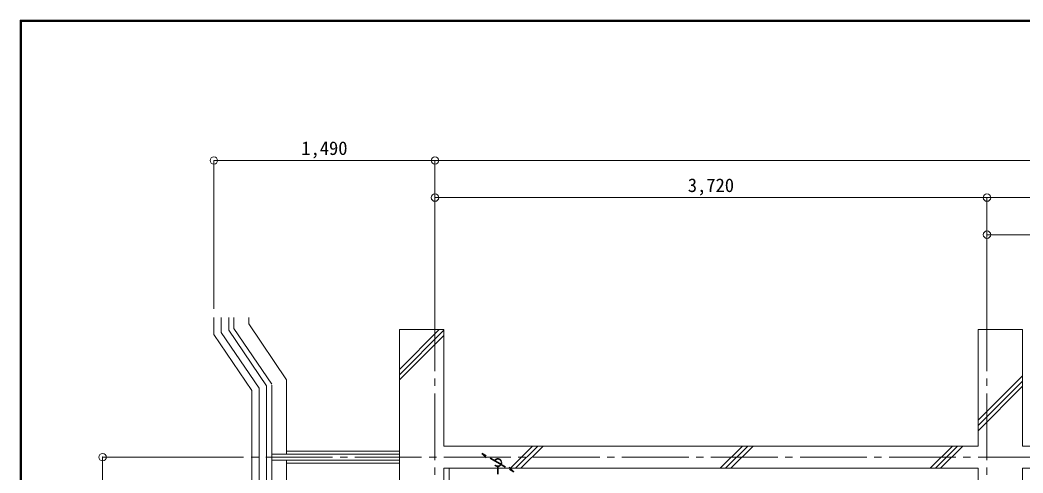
# Model space of a CAD drawing. Units: millimetres at full size, sheet at 1:50; details may follow other scales. Extents: x -9674 to 9699, y -6794 to 6791.
# Drawn here: x -9674 to -2915, y 3738 to 6791 of the extents above; entities that cross this region are included whole.
import ezdxf
from ezdxf.enums import TextEntityAlignment as Align

# ---------------------------------------------------------------- set-up
doc = ezdxf.new("R2010")
doc.units = ezdxf.units.MM
doc.header["$LTSCALE"] = 50
doc.header["$PDMODE"] = 32
doc.header["$PDSIZE"] = 50
doc.linetypes.add('CHAIN2', pattern=[12, 9, -1, 1, -1])
doc.linetypes.add('DASHED1', pattern=[1.8, 1.2, -0.6])
for name, color, linetype, lineweight in [('0-0_図面枠', 7, 'Continuous', 9), ('1-0_芯', 134, 'CHAIN2', 9), ('1-1_躯体', 134, 'Continuous', 9), ('1-6_ﾊﾞﾙｺﾆｰ・階段', 134, 'Continuous', 9), ('1-8_ハッチ', 134, 'Continuous', 9), ('1-B_寸法', 134, 'Continuous', 9), ('3-2', 3, 'DASHED1', 35)]:
    doc.layers.add(name, color=color, linetype=linetype, lineweight=lineweight)
doc.styles.add('ＭＳ ゴシック', font='')
doc.styles.get('ＭＳ ゴシック').set_extended_font_data('MS Gothic')

msp = doc.modelspace()

# ---------------------------------------------------------------- linework, layer by layer
at = {"layer": '0-0_図面枠'}
for p, q in [((-9673.92, 6791.43), (-9673.92, -6793.93)), ((-9672.16, 6789.66), (-9672.16, -6792.16)), ((9697.16, 6789.66), (-9672.16, 6789.66)), ((-9670.4, 6787.9), (-9670.4, -6790.4)), ((9695.4, 6787.9), (-9670.4, 6787.9)), ((-9668.64, -6788.64), (-9668.64, 6786.14)), ((-9668.64, 6786.14), (9693.64, 6786.14)), ((-9666.87, 6784.38), (-9666.87, -6786.88)), ((9691.87, 6784.38), (-9666.87, 6784.38)), ((-9665.11, 6782.61), (-9665.11, -6785.11)), ((9690.11, 6782.61), (-9665.11, 6782.61)), ((9688.35, 6780.85), (-9663.35, 6780.85)), ((-9663.35, 6780.85), (-9663.35, -6783.35))]:
    msp.add_line(p, q, dxfattribs=at)
msp.add_lwpolyline([(9698.92, -6793.93), (9698.92, 6791.43), (-9673.92, 6791.43)], dxfattribs=at)
at = {"layer": '1-0_芯'}
for p, q in [((-6877.5, -3375.62), (-6877.5, 4844.38)), ((-3157.5, -3375.62), (-3157.5, 4844.38)), ((-8617.5, 3844.38), (8392.5, 3844.38))]:
    msp.add_line(p, q, dxfattribs=at)
at = {"layer": '1-1_躯体'}
for p, q in [((-7117.5, 2949.38), (-7117.5, 4704.38)), ((-7117.5, 4704.38), (-6817.5, 4704.38)), ((-6817.5, 3919.38), (-6817.5, 4704.38)), ((-3217.5, 3919.38), (-3217.5, 4704.38)), ((-3217.5, 4704.38), (-2917.5, 4704.38)), ((-2917.5, 3919.38), (-2917.5, 4704.38)), ((-6817.5, 3919.38), (-3217.5, 3919.38)), ((-2917.5, 3919.38), (1732.5, 3919.38)), ((-6817.5, 2994.38), (-6817.5, 3769.38)), ((-6817.5, 3769.38), (-3217.5, 3769.38)), ((-3217.5, 2944.38), (-3217.5, 3769.38)), ((-2917.5, 3769.38), (1732.5, 3769.38)), ((-2917.5, 2944.38), (-2917.5, 3769.38))]:
    msp.add_line(p, q, dxfattribs=at)
at = {"layer": '1-6_ﾊﾞﾙｺﾆｰ・階段'}
for p, q in [((-8367.5, 4670.38), (-8367.5, 4785.8)), ((-8317.5, 4685.74), (-8317.5, 4785.8)), ((-8267.5, 4701.1), (-8267.5, 4785.8)), ((-8232.5, 4711.84), (-8232.5, 4785.8)), ((-8132.5, 4742.56), (-8132.5, 4785.8)), ((-8132.5, 4742.56), (-7877.5, 4366.56)), ((-8367.5, 4670.38), (-8112.5, 4294.38)), ((-8232.5, 4711.84), (-7977.5, 4335.84)), ((-7977.5, 4329.98), (-7977.5, 3352.92)), ((-7877.5, 4366.56), (-7877.5, 3864.38)), ((-8112.5, 4294.38), (-8112.5, 3394.38)), ((-7117.5, 3864.38), (-7977.5, 3864.38)), ((-7117.5, 3884.38), (-7877.5, 3884.38)), ((-7117.5, 3824.38), (-7977.5, 3824.38)), ((-7877.5, 3824.38), (-7877.5, 3322.21)), ((-7117.5, 3804.38), (-7877.5, 3804.38))]:
    msp.add_line(p, q, dxfattribs=at)
for points in [[(-8317.5, 4685.74), (-8062.5, 4309.74), (-8062.5, 3379.03)], [(-8267.5, 4701.1), (-8012.5, 4325.1), (-8012.5, 3363.67)]]:
    msp.add_lwpolyline(points, dxfattribs=at)
at = {"layer": '1-8_ハッチ'}
for p, q in [((-7117.5, 4435.39), (-6848.5, 4704.38)), ((-7117.5, 4400.03), (-6817.5, 4700.03)), ((-7117.5, 4364.67), (-6817.5, 4664.67)), ((-3217.5, 4092.74), (-2917.5, 4392.74)), ((-3217.5, 4057.39), (-2917.5, 4357.39)), ((-3217.5, 4022.03), (-2917.5, 4322.03)), ((-6369.29, 3769.38), (-6219.29, 3919.38)), ((-6333.93, 3769.38), (-6183.93, 3919.38)), ((-6298.58, 3769.38), (-6148.58, 3919.38)), ((-4955.07, 3769.38), (-4805.07, 3919.38)), ((-4919.72, 3769.38), (-4769.72, 3919.38)), ((-4884.36, 3769.38), (-4734.36, 3919.38)), ((-3540.86, 3769.38), (-3390.86, 3919.38)), ((-3505.5, 3769.38), (-3355.5, 3919.38)), ((-3470.15, 3769.38), (-3320.15, 3919.38)), ((-6782.5, 2994.38), (-6782.5, 3769.38))]:
    msp.add_line(p, q, dxfattribs=at)
at = {"layer": '1-B_寸法'}
for p, q in [((-8367.5, 5844.38), (-8367.5, 4844.38)), ((-8367.5, 5844.38), (-6877.5, 5844.38)), ((-6877.5, 5844.38), (-6877.5, 4844.38)), ((-6877.5, 5844.38), (6622.5, 5844.38)), ((-6877.5, 5594.38), (-3157.5, 5594.38)), ((-3157.5, 5594.38), (-3157.5, 4844.38)), ((-3157.5, 5594.38), (1792.5, 5594.38)), ((-3157.5, 5344.38), (-1017.5, 5344.38)), ((-9117.5, 434.38), (-9117.5, 3844.38)), ((-9117.5, 3844.38), (-8617.5, 3844.38))]:
    msp.add_line(p, q, dxfattribs=at)
for p in [(-8367.5, 5844.38), (-6877.5, 5844.38), (-6877.5, 5594.38), (-3157.5, 5594.38), (-3157.5, 5344.38), (-9117.5, 3844.38)]:
    msp.add_point(p, dxfattribs=at)
at = {"layer": '3-2'}
for p, q in [((-6562.58, 3870.18), (-6531.68, 3839.28)), ((-6454.33, 3807.68), (-6562.58, 3870.18)), ((-6454.33, 3807.68), (-6346.08, 3745.18)), ((-6454.33, 3730.74), (-6454.33, 3782.68)), ((-6346.08, 3745.18), (-6376.98, 3776.08))]:
    msp.add_line(p, q, dxfattribs=at)
msp.add_circle((-6454.33, 3807.68), 25, dxfattribs=at)

# ---------------------------------------------------------------- texts
at = {"layer": '1-B_寸法', "style": 'ＭＳ ゴシック'}
for s, p in [('1,490', (-7778.75, 5854.38)), ('3,720', (-5173.75, 5604.38))]:
    msp.add_text(s, height=91.64, dxfattribs=at).set_placement(p, align=Align.BOTTOM_LEFT)

doc.saveas('drawing.dxf')
